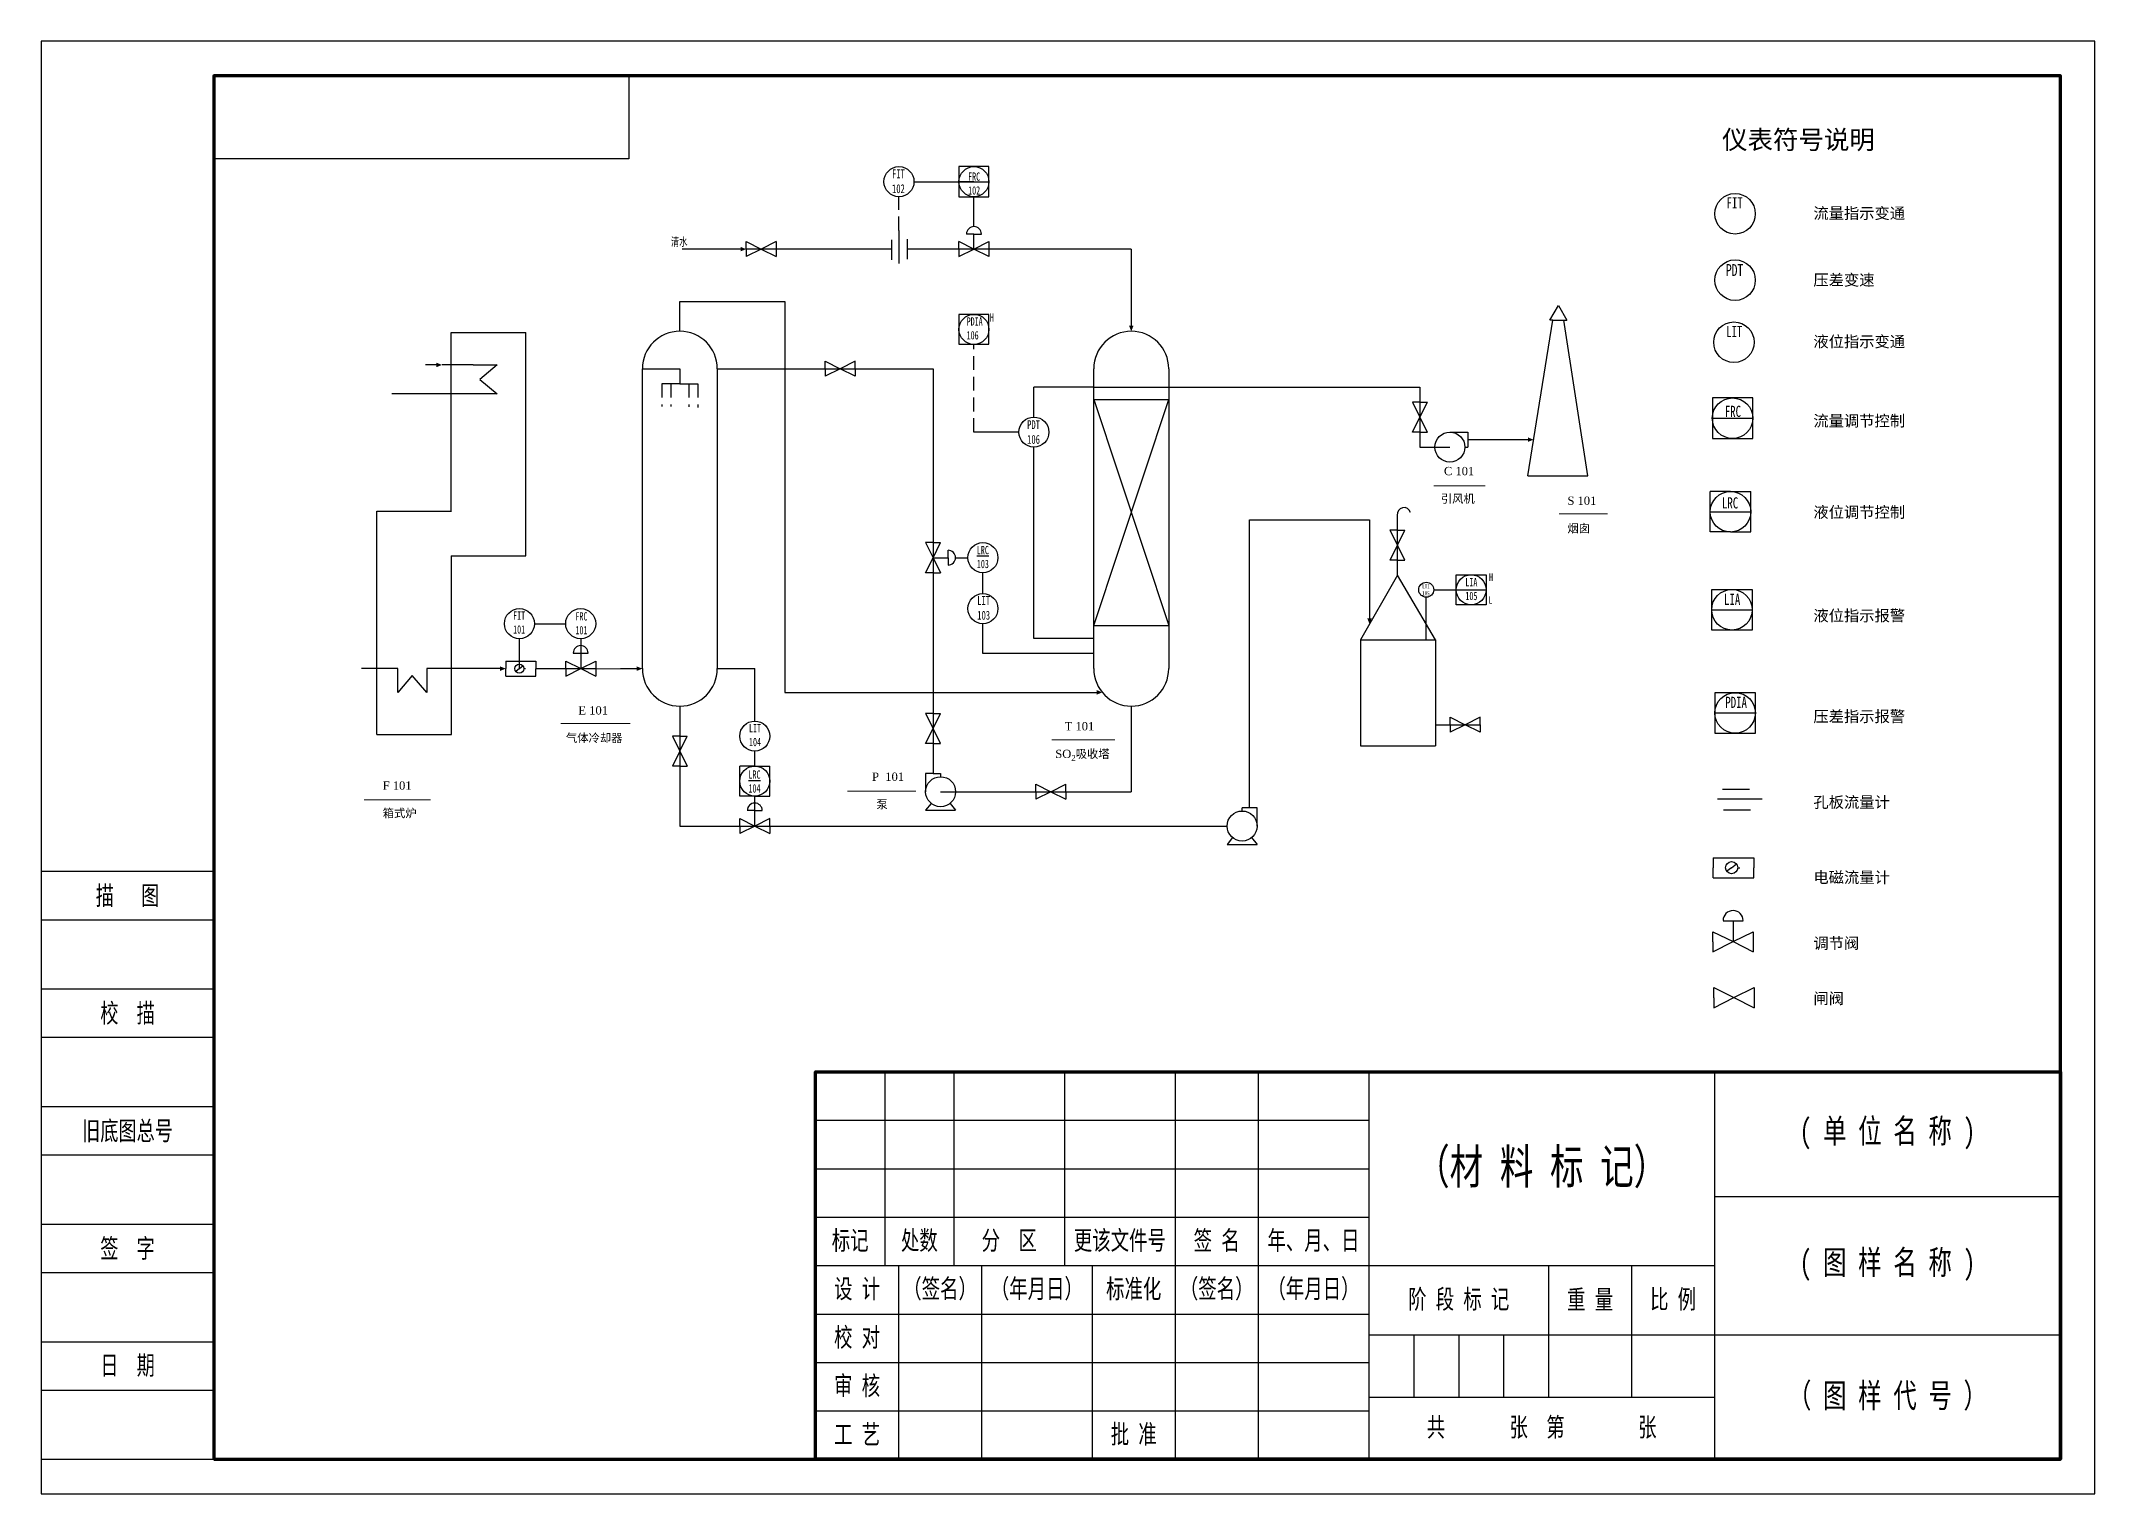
# Model space of a CAD drawing. Header units: millimetres. Extents: x 0 to 297, y 0 to 210.
import ezdxf
from ezdxf.enums import TextEntityAlignment as Align

# ---------------------------------------------------------------- set-up
doc = ezdxf.new("R2010")
doc.units = ezdxf.units.MM
doc.linetypes.add('ACISOTGL', pattern=[3, 2, -1])
doc.layers.add('粗实线', color=7, linetype='Continuous', lineweight=50)
doc.styles.add('ACISOGDT', font='times.ttf')
doc.styles.get("Standard").update_dxf_attribs({"font": '', "width": 0.71})
doc.styles.add('样式 1', font='', dxfattribs={"width": 0.71})
doc.styles.get('Standard').set_extended_font_data('SimSun')
doc.styles.get('样式 1').set_extended_font_data('SimSun')

msp = doc.modelspace()

# ---------------------------------------------------------------- linework, layer by layer
for p, q in [((126.23, 189.68), (137.07, 189.68)), ((134.9, 189.68), (132.73, 189.68)), ((134.9, 183.18), (134.9, 187.51)), ((123.01, 178.39), (123.01, 181.27)), ((124.06, 182.63), (124.06, 177.85)), ((125.25, 181.37), (125.25, 178.49)), ((134.9, 182.1), (133.81, 182.1)), ((134.9, 179.93), (134.9, 182.1)), ((134.9, 182.1), (135.98, 182.1)), ((101.15, 179.93), (92.72, 179.93)), ((101.96, 179.93), (101.96, 181.01)), ((101.96, 181.01), (104.12, 179.93)), ((123.01, 179.93), (101.96, 179.93)), ((101.96, 179.93), (101.96, 178.84)), ((104.12, 179.93), (101.96, 178.84)), ((106.29, 181.01), (104.12, 179.93)), ((104.12, 179.93), (106.29, 178.84)), ((106.29, 181.01), (106.29, 178.84)), ((157.65, 179.93), (125.25, 179.93)), ((132.73, 179.93), (132.73, 181.01)), ((134.9, 179.93), (132.73, 181.01)), ((132.73, 179.93), (132.73, 178.84)), ((132.73, 178.84), (134.9, 179.93)), ((134.9, 179.93), (137.07, 181.01)), ((137.07, 178.84), (134.9, 179.93)), ((137.07, 181.01), (137.07, 179.93)), ((137.07, 179.93), (137.07, 178.84)), ((157.65, 179.93), (157.65, 168.86)), ((92.37, 168.05), (92.37, 172.38)), ((92.37, 172.38), (107.54, 172.38)), ((107.54, 172.38), (107.54, 115.86)), ((137.07, 170.5), (132.73, 170.5)), ((132.73, 170.5), (132.73, 166.17)), ((137.07, 166.17), (137.07, 170.5)), ((215, 147.15), (218.63, 169.66)), ((218.2, 169.66), (219.42, 171.77)), ((218.63, 169.66), (218.2, 169.66)), ((218.63, 169.66), (220.21, 169.66)), ((219.42, 171.77), (220.64, 169.66)), ((223.67, 147.15), (220.21, 169.66)), ((220.21, 169.66), (220.64, 169.66)), ((113.39, 162.63), (113.39, 163.72)), ((113.39, 163.72), (115.56, 162.63)), ((117.72, 163.72), (115.56, 162.63)), ((117.72, 162.63), (117.72, 163.72)), ((132.73, 166.17), (134.9, 166.17)), ((134.9, 166.17), (137.07, 166.17)), ((86.95, 119.29), (86.95, 162.63)), ((86.95, 162.63), (92.37, 162.63)), ((92.37, 160.47), (89.77, 160.47)), ((92.37, 162.63), (92.37, 160.47)), ((92.37, 160.47), (94.97, 160.47)), ((97.79, 162.63), (97.79, 119.29)), ((97.79, 162.63), (113.39, 162.63)), ((113.39, 162.63), (113.39, 161.55)), ((113.39, 162.63), (115.56, 162.63)), ((115.56, 162.63), (113.39, 161.55)), ((115.56, 162.63), (117.72, 162.63)), ((117.72, 161.55), (115.56, 162.63)), ((117.72, 162.63), (117.72, 161.55)), ((117.72, 162.63), (128.99, 162.63)), ((128.99, 162.63), (128.99, 137.5)), ((152.23, 119.29), (152.23, 162.63)), ((163.07, 162.63), (163.07, 119.29)), ((143.57, 155.64), (143.57, 159.98)), ((152.23, 159.98), (143.57, 159.98)), ((152.23, 159.98), (163.07, 159.98)), ((152.23, 158.19), (163.07, 158.19)), ((152.23, 158.19), (163.07, 125.52)), ((152.23, 125.52), (163.07, 158.19)), ((163.07, 159.98), (199.39, 159.98)), ((199.39, 157.81), (198.3, 157.81)), ((198.3, 157.81), (199.39, 155.64)), ((199.39, 159.98), (199.39, 157.81)), ((199.39, 157.81), (200.47, 157.81)), ((199.39, 157.81), (199.39, 155.64)), ((199.39, 155.64), (200.47, 157.81)), ((198.3, 153.48), (199.39, 155.64)), ((199.39, 155.64), (199.39, 153.48)), ((200.47, 153.48), (199.39, 155.64)), ((141.4, 153.48), (134.9, 153.48)), ((199.39, 153.48), (198.3, 153.48)), ((199.39, 153.48), (200.47, 153.48)), ((199.39, 153.48), (199.39, 151.31)), ((203.72, 153.48), (206.34, 153.48)), ((206.34, 153.48), (206.34, 151.31)), ((206.34, 152.39), (215.01, 152.39)), ((143.57, 123.63), (143.57, 151.31)), ((199.39, 151.31), (203.72, 151.31)), ((205.89, 151.31), (206.34, 151.31)), ((215, 147.15), (223.67, 147.15)), ((241.38, 139.05), (241.38, 144.9)), ((244.3, 144.9), (241.38, 144.9)), ((244.3, 144.9), (247.23, 144.9)), ((247.23, 139.05), (247.23, 144.9)), ((174.76, 99.16), (174.76, 140.8)), ((174.76, 140.8), (192.1, 140.8)), ((192.1, 140.8), (192.1, 126.56)), ((196.13, 139.3), (196.13, 141.46)), ((128.99, 137.5), (127.91, 137.5)), ((127.91, 137.5), (128.99, 135.33)), ((128.99, 137.5), (130.08, 137.5)), ((128.99, 137.5), (128.99, 135.33)), ((128.99, 135.33), (130.08, 137.5)), ((196.13, 139.3), (195.04, 139.3)), ((195.04, 139.3), (196.13, 137.13)), ((196.13, 137.13), (195.04, 134.96)), ((196.13, 137.13), (196.13, 139.3)), ((196.13, 139.3), (197.21, 139.3)), ((196.13, 137.13), (197.21, 139.3)), ((196.13, 134.96), (196.13, 137.13)), ((197.21, 134.96), (196.13, 137.13)), ((244.3, 139.05), (241.38, 139.05)), ((244.3, 139.05), (247.23, 139.05)), ((127.91, 133.16), (128.99, 135.33)), ((128.99, 135.33), (128.99, 133.16)), ((128.99, 135.33), (130.08, 133.16)), ((128.99, 135.33), (131.16, 135.33)), ((131.16, 135.33), (131.16, 136.41)), ((131.16, 135.33), (131.16, 134.25)), ((132.24, 135.33), (134.03, 135.33)), ((196.13, 134.96), (195.04, 134.96)), ((196.13, 132.79), (196.13, 134.96)), ((196.13, 134.96), (197.21, 134.96)), ((128.99, 133.16), (127.91, 133.16)), ((128.99, 133.16), (130.08, 133.16)), ((128.99, 133.16), (128.99, 112.79)), ((136.2, 130.13), (136.2, 133.16)), ((196.13, 132.79), (190.78, 123.45)), ((201.62, 123.45), (196.13, 132.79)), ((201.38, 130.69), (208.97, 130.69)), ((204.63, 130.69), (204.63, 132.86)), ((204.63, 132.86), (208.97, 132.86)), ((204.63, 128.52), (204.63, 130.69)), ((208.97, 132.86), (208.97, 128.52)), ((241.58, 127.8), (241.58, 130.72)), ((241.58, 130.72), (247.43, 130.72)), ((247.43, 130.72), (247.43, 124.87)), ((200.3, 125.7), (200.3, 129.61)), ((208.97, 128.52), (204.63, 128.52)), ((241.58, 124.87), (241.58, 127.8)), ((71.34, 125.79), (75.87, 125.79)), ((136.2, 121.46), (136.2, 125.79)), ((152.23, 125.52), (163.07, 125.52)), ((200.3, 123.45), (200.3, 125.7)), ((247.43, 124.87), (241.58, 124.87)), ((69.17, 119.29), (69.17, 123.63)), ((78.03, 123.63), (78.03, 119.29)), ((152.23, 123.63), (143.57, 123.63)), ((190.78, 123.45), (201.62, 123.45)), ((190.78, 123.45), (190.78, 108.15)), ((201.62, 123.45), (201.62, 108.15)), ((67.2, 120.36), (71.53, 120.36)), ((67.2, 120.36), (67.2, 119.29)), ((67.2, 118.19), (67.2, 119.29)), ((69.17, 119.29), (68.65, 118.9)), ((69.17, 119.29), (69.68, 119.69)), ((69.17, 119.29), (69.17, 119.29)), ((69.82, 119.29), (70.04, 119.29)), ((70.04, 119.29), (70.04, 119.29)), ((71.53, 120.36), (71.53, 119.29)), ((71.53, 119.29), (80.2, 119.29)), ((71.53, 118.19), (71.53, 119.28)), ((75.87, 119.28), (75.87, 120.36)), ((75.87, 120.36), (78.03, 119.29)), ((75.87, 118.19), (78.03, 119.29)), ((75.87, 119.28), (75.87, 118.19)), ((76.95, 121.54), (79.12, 121.54)), ((78.03, 119.29), (80.2, 120.36)), ((78.03, 119.29), (80.2, 118.19)), ((80.2, 120.36), (80.2, 118.19)), ((80.2, 119.28), (83.78, 119.29)), ((83.78, 119.29), (86.13, 119.29)), ((97.79, 119.29), (103.21, 119.29)), ((103.21, 111.71), (103.21, 119.29)), ((152.23, 121.46), (136.2, 121.46)), ((67.2, 118.19), (71.53, 118.19)), ((107.54, 115.86), (152.66, 115.86)), ((92.37, 113.87), (92.37, 109.54)), ((157.65, 113.87), (157.65, 101.5)), ((247.9, 115.8), (242.04, 115.8)), ((242.04, 115.8), (242.04, 109.95)), ((247.9, 109.95), (247.9, 115.8)), ((128.99, 112.79), (127.91, 112.79)), ((127.91, 112.79), (128.99, 110.62)), ((127.91, 108.46), (128.99, 110.62)), ((128.99, 112.79), (130.08, 112.79)), ((128.99, 112.79), (128.99, 110.62)), ((128.99, 110.62), (130.08, 112.79)), ((128.99, 110.62), (128.99, 108.46)), ((130.08, 108.46), (128.99, 110.62)), ((201.62, 111.19), (203.78, 111.19)), ((203.78, 111.19), (203.78, 112.27)), ((203.78, 112.27), (205.95, 111.19)), ((203.78, 111.19), (203.78, 110.1)), ((203.78, 111.19), (205.95, 111.19)), ((205.95, 111.19), (203.78, 110.1)), ((208.12, 112.27), (205.95, 111.19)), ((205.95, 111.19), (208.12, 111.19)), ((208.12, 110.1), (205.95, 111.19)), ((208.12, 111.19), (208.12, 112.27)), ((208.12, 111.19), (208.12, 110.1)), ((242.04, 109.95), (244.97, 109.95)), ((244.97, 109.95), (247.9, 109.95)), ((92.37, 109.54), (91.29, 109.54)), ((91.29, 109.54), (92.37, 107.37)), ((92.37, 107.37), (91.29, 105.21)), ((92.37, 109.54), (93.45, 109.54)), ((92.37, 109.54), (92.37, 107.37)), ((92.37, 107.37), (93.45, 109.54)), ((92.37, 107.37), (92.37, 105.21)), ((92.37, 107.37), (93.45, 105.21)), ((103.21, 105.2), (103.21, 107.37)), ((128.99, 108.46), (127.91, 108.46)), ((128.99, 108.46), (130.08, 108.46)), ((128.99, 108.46), (128.99, 104.12)), ((190.78, 108.15), (201.62, 108.15)), ((92.37, 105.21), (91.29, 105.21)), ((92.37, 105.21), (93.45, 105.21)), ((92.37, 105.21), (92.37, 96.54)), ((101.04, 100.87), (101.04, 105.2)), ((103.21, 105.2), (101.04, 105.2)), ((103.21, 105.2), (105.37, 105.2)), ((105.37, 100.87), (105.37, 105.2)), ((128.99, 104.12), (127.91, 104.12)), ((127.91, 104.12), (127.91, 102.82)), ((128.99, 104.12), (130.08, 104.12)), ((130.08, 104.12), (130.08, 103.67)), ((127.91, 102.82), (127.91, 101.5)), ((130.08, 101.5), (143.86, 101.5)), ((143.86, 101.5), (143.86, 102.59)), ((143.86, 102.59), (146.03, 101.5)), ((143.86, 101.5), (143.86, 100.42)), ((143.86, 101.5), (146.03, 101.5)), ((146.03, 101.5), (143.86, 100.42)), ((146.03, 101.5), (148.2, 102.59)), ((146.03, 101.5), (148.2, 101.5)), ((146.03, 101.5), (148.2, 100.42)), ((148.2, 101.5), (148.2, 102.59)), ((148.2, 101.5), (148.2, 100.42)), ((148.2, 101.5), (157.65, 101.5)), ((243.16, 101.85), (247.05, 101.85)), ((103.21, 100.87), (101.04, 100.87)), ((103.21, 98.78), (102.12, 98.78)), ((103.21, 98.78), (103.21, 100.87)), ((103.21, 100.87), (105.37, 100.87)), ((103.21, 96.54), (103.21, 98.78)), ((103.21, 98.78), (104.29, 98.78)), ((128.71, 99.82), (127.91, 98.83)), ((127.91, 98.83), (132.24, 98.83)), ((131.44, 99.82), (132.24, 98.83)), ((173.67, 98.71), (173.67, 98.7)), ((175.85, 99.16), (173.68, 99.16)), ((173.68, 98.71), (173.68, 99.16)), ((175.85, 96.54), (175.85, 99.16)), ((248.88, 100.43), (242.42, 100.43)), ((247.17, 98.84), (243.28, 98.84)), ((92.37, 96.54), (101.04, 96.54)), ((101.04, 96.54), (101.04, 97.62)), ((101.04, 97.62), (103.21, 96.54)), ((101.04, 96.54), (101.04, 95.46)), ((101.04, 96.54), (103.21, 96.54)), ((103.21, 96.54), (101.04, 95.46)), ((105.37, 97.62), (103.21, 96.54)), ((103.21, 96.54), (105.37, 96.54)), ((103.21, 96.54), (105.37, 95.46)), ((105.37, 96.54), (105.37, 97.62)), ((105.37, 96.54), (105.37, 95.46)), ((105.37, 96.54), (171.51, 96.54)), ((172.31, 94.86), (171.51, 93.87)), ((171.51, 93.87), (175.85, 93.87)), ((175.04, 94.86), (175.85, 93.87)), ((0, 90), (25, 90)), ((241.81, 91.96), (247.66, 91.96)), ((241.81, 91.96), (241.81, 90.52)), ((241.81, 89.04), (241.81, 90.52)), ((244.47, 90.52), (243.77, 90)), ((244.47, 90.52), (245.17, 91.06)), ((244.47, 90.52), (244.47, 90.52)), ((245.35, 90.52), (245.64, 90.52)), ((245.64, 90.52), (245.64, 90.52)), ((247.66, 91.96), (247.66, 90.52)), ((247.66, 89.04), (247.66, 90.5)), ((241.81, 89.04), (247.66, 89.04)), ((0, 83), (25, 83)), ((241.75, 79.81), (241.75, 81.27)), ((241.75, 81.27), (244.68, 79.83)), ((243.22, 82.86), (246.14, 82.86)), ((244.68, 82.86), (244.68, 79.83)), ((244.68, 79.83), (247.6, 81.27)), ((247.6, 81.27), (247.6, 78.35)), ((241.75, 78.35), (244.68, 79.83)), ((241.75, 79.81), (241.75, 78.35)), ((244.68, 79.83), (247.6, 78.35)), ((0, 73), (25, 73)), ((241.87, 71.72), (241.87, 73.19)), ((241.87, 73.19), (244.8, 71.74)), ((241.87, 70.26), (244.8, 71.74)), ((241.87, 71.72), (241.87, 70.26)), ((244.8, 71.74), (247.73, 73.19)), ((244.8, 71.74), (247.73, 70.26)), ((247.73, 73.19), (247.73, 70.26)), ((0, 66), (25, 66)), ((122, 61), (122, 33)), ((132, 61), (132, 33)), ((148, 61), (148, 33)), ((164, 61), (164, 5)), ((176, 61), (176, 5)), ((192, 61), (192, 5)), ((242, 61), (242, 5)), ((0, 56), (25, 56)), ((112, 54), (192, 54)), ((0, 49), (25, 49)), ((112, 47), (192, 47)), ((242, 43), (292, 43)), ((0, 39), (25, 39)), ((112, 40), (192, 40)), ((112, 33), (242, 33)), ((124, 33), (124, 5)), ((136, 33), (136, 5)), ((152, 33), (152, 5)), ((218, 33), (218, 14)), ((230, 33), (230, 14)), ((0, 32), (25, 32)), ((112, 26), (192, 26)), ((0, 22), (25, 22)), ((192, 23), (292, 23)), ((198.5, 23), (198.5, 14)), ((205, 23), (205, 14)), ((211.5, 23), (211.5, 14)), ((112, 19), (192, 19)), ((0, 15), (25, 15)), ((112, 12), (192, 12)), ((192, 14), (242, 14)), ((0, 5), (25, 5))]:
    msp.add_line(p, q)
at = {"linetype": 'ACISOTGL', "lineweight": -2}
msp.add_line((134.9, 153.48), (134.9, 166.17), dxfattribs=at)
for points in [[(0, 0), (297, 0), (297, 210), (0, 210)], [(85, 193), (25, 193), (25, 205), (85, 205)]]:
    msp.add_lwpolyline(points, close=True)
at = {"lineweight": 70}
for points in [[(25, 5), (292, 5), (292, 205), (25, 205)], [(292, 5), (112, 5), (112, 61), (292, 61)]]:
    msp.add_lwpolyline(points, close=True, dxfattribs=at)
for points in [[(101.15, 179.93, 0.65, 0, 0), (101.96, 179.93, 0, 0, 0)], [(157.65, 168.86, 0.65, 0, 0), (157.65, 168.05, 0, 0, 0)], [(57.16, 163.19, 0.65, 0, 0), (57.99, 163.19, 0, 0, 0)], [(97.79, 162.63, 0, 0, 0), (93.19, 162.63, 0.65, 0, 0), (92.37, 162.63, 0, 0, 0)], [(215.01, 152.39, 0.65, 0, 0), (215.81, 152.39, 0, 0, 0)], [(192.1, 126.56, 0.65, 0, 0), (192.1, 125.76, 0, 0, 0)], [(66.37, 119.29, 0.65, 0, 0), (67.19, 119.29, 0, 0, 0)], [(86.13, 119.29, 0.65, 0, 0), (86.95, 119.29, 0, 0, 0)], [(152.66, 115.86, 0.65, 0, 0), (153.46, 115.86, 0, 0, 0)], [(208.12, 111.19, 0, 0, 0), (210.79, 111.19, 0.65, 0, 0), (211.6, 111.19, 0, 0, 0)]]:
    msp.add_lwpolyline(points, format="xyseb")
for centre, radius in [((124.06, 189.68), 2.17), ((134.9, 189.68), 2.17), ((134.9, 189.68), 2.17), ((244.96, 185.04), 2.93), ((244.96, 175.44), 2.93), ((134.9, 168.33), 2.17), ((244.8, 166.47), 2.93), ((244.6, 155.49), 2.93), ((244.6, 155.49), 2.93), ((143.57, 153.48), 2.17), ((203.72, 151.31), 2.17), ((244.3, 141.97), 2.93), ((136.2, 135.33), 2.17), ((200.3, 130.69), 1.08), ((206.8, 130.69), 2.17), ((244.51, 127.8), 2.93), ((69.17, 125.79), 2.17), ((78.03, 125.79), 2.17), ((136.2, 127.96), 2.17), ((69.17, 119.29), 0.65), ((244.97, 112.88), 2.93), ((103.21, 109.54), 2.17), ((103.21, 103.04), 2.17), ((130.08, 101.5), 2.17), ((173.68, 96.54), 2.17), ((244.47, 90.52), 0.878)]:
    msp.add_circle(centre, radius)
for centre, radius, start, end in [((134.9, 182.1), 1.08, 0, 180), ((92.37, 162.63), 5.42, 0, 180), ((157.65, 162.63), 5.42, 0, 180), ((197.08, 141.61), 0.968, 14.9576, 188.867), ((131.16, 135.33), 1.08, 270, 90), ((78.03, 121.54), 1.08, 0.219, 179.781), ((92.37, 119.29), 5.42, 180, 0), ((157.65, 119.29), 5.42, 180, 0), ((103.21, 98.78), 1.08, 0, 180), ((244.68, 82.86), 1.46, 0.219, 179.781)]:
    msp.add_arc(centre, radius, start, end)
at = {"layer": '粗实线', "lineweight": -3}
for p, q in [((137.07, 191.85), (132.73, 191.85)), ((132.73, 191.85), (132.73, 187.51)), ((137.07, 187.51), (137.07, 191.85)), ((132.73, 187.51), (134.9, 187.51)), ((134.9, 187.51), (137.07, 187.51)), ((59.28, 142.07), (59.28, 167.9)), ((59.28, 167.9), (70.11, 167.9)), ((70.11, 135.59), (70.11, 167.9)), ((57.16, 163.19), (55.6, 163.19)), ((62.49, 163.2), (58, 163.2)), ((62.49, 163.2), (65.93, 163.2)), ((65.93, 163.2), (63.46, 161.1)), ((63.46, 161.1), (65.93, 159.02)), ((62.49, 159.02), (50.73, 159.02)), ((65.93, 159.02), (62.49, 159.02)), ((247.53, 158.42), (241.68, 158.42)), ((241.68, 158.42), (241.68, 152.57)), ((247.53, 152.57), (247.53, 158.42)), ((241.68, 155.5), (247.53, 155.5)), ((241.68, 152.57), (244.6, 152.57)), ((244.6, 152.57), (247.53, 152.57)), ((48.53, 109.76), (48.53, 142.07)), ((48.53, 142.07), (59.36, 142.07)), ((241.38, 141.97), (247.23, 141.97)), ((59.28, 135.59), (70.11, 135.59)), ((59.36, 109.76), (59.36, 135.59)), ((241.58, 127.8), (247.43, 127.8)), ((51.6, 119.29), (46.33, 119.29)), ((51.6, 115.85), (51.6, 119.29)), ((59.36, 119.29), (55.77, 119.29)), ((55.77, 119.29), (55.77, 115.85)), ((66.37, 119.29), (59.36, 119.29)), ((53.68, 118.32), (51.6, 115.85)), ((55.77, 115.85), (53.68, 118.32)), ((242.04, 112.88), (247.9, 112.88)), ((48.53, 109.76), (59.36, 109.76))]:
    msp.add_line(p, q, dxfattribs=at)
at = {"layer": '粗实线', "linetype": 'ACISOTGL', "lineweight": -2}
for p, q in [((124.06, 182.63), (124.06, 187.51)), ((89.77, 160.47), (89.77, 157.18)), ((91.07, 160.47), (91.07, 157.17)), ((93.67, 160.47), (93.67, 157.12)), ((94.97, 160.47), (94.97, 157.06))]:
    msp.add_line(p, q, dxfattribs=at)
at = {"layer": '粗实线', "lineweight": 20}
for p, q in [((201.4, 145.71), (208.81, 145.71)), ((219.53, 141.68), (226.52, 141.68)), ((75.18, 111.35), (85.17, 111.35)), ((146.16, 109.02), (155.27, 109.02)), ((116.61, 101.58), (126.51, 101.58)), ((46.74, 100.35), (56.29, 100.35))]:
    msp.add_line(p, q, dxfattribs=at)

# ---------------------------------------------------------------- texts
at = {"style": '样式 1', "width": 0.7}
for s, p in [('描   图', (12.5, 86.5)), ('校  描', (12.5, 69.5)), ('旧底图总号', (12.5, 52.5)), ('签  字', (12.5, 35.5)), ('日  期', (12.51, 18.6))]:
    msp.add_text(s, height=2.75, dxfattribs=at).set_placement(p, align=Align.MIDDLE_CENTER)
at = {"attachment_point": 1}
for s, width, gutter_width, insert, char_height in [('FIT\\P102', 0.2264, 0.542, (123.05, 191.44), 1.28), ('LRC', 0.0585, 0, (243.07, 144.06), 1.62), ('{\\LLRC}\\P104', 0.0433, 0, (102.29, 104.58), 1.2)]:
    msp.add_mtext_dynamic_manual_height_columns(s, width=width, gutter_width=gutter_width, heights=[0], dxfattribs=dict(at, insert=insert, char_height=char_height))
for s, insert, char_height, width in [('FRC\\P102', (134.06, 191.01), 1.2, 2.9268), ('FRC', (243.47, 157.29), 1.62, 3.9512)]:
    msp.add_mtext(s, dxfattribs=dict(at, insert=insert, char_height=char_height, width=width))
for s, insert, char_height in [('FIT', (243.73, 187.43), 1.62), ('清水', (91.09, 181.59), 1.2), ('PDT', (243.64, 177.77), 1.728), ('PDIA\\P106', (133.84, 170.08), 1.2), ('H', (137.21, 170.66), 1.2), ('LIT', (243.67, 168.83), 1.62), ('PDT\\P106', (142.59, 155.2), 1.28), ('{\\LLRC\\P}103', (135.32, 137.03), 1.2), ('LTI\\P105', (199.74, 131.49), 0.607), ('LIA\\P105', (205.96, 132.4), 1.2), ('H', (209.37, 133.05), 1.08), ('LIT\\P103', (135.38, 129.78), 1.28), ('L', (209.29, 129.74), 1.08), ('LIA', (243.37, 130.11), 1.62), ('FIT\\P101', (68.26, 127.56), 1.2), ('FRC\\P101', (77.27, 127.45), 1.2), ('PDIA', (243.55, 115.23), 1.62), ('LIT\\P104', (102.37, 111.29), 1.2)]:
    msp.add_mtext(s, dxfattribs=dict(at, insert=insert, char_height=char_height))
at = {"attachment_point": 5, "style": '样式 1'}
for s, width, insert, char_height in [('( 单 位 名 称 )', 50, (267, 52), 3.5), ('（材 料 标 记）', 55.8227, (217, 47), 5), ('标记', 10, (117, 36.5), 2.75), ('{\\fFangSong_GB2312|b0|i0|c134|p49;处数}', 10, (127, 36.5), 2.75), ('分  区', 16, (140, 36.5), 2.75), ('更该文件号', 18.9744, (156, 36.5), 2.75), ('年、月、日', 16, (184, 36.5), 2.75), ('( 图 样 名 称 )', 50, (267, 33), 3.5), ('设 计', 12, (118, 29.5), 2.75), ('（签名）', 12, (130, 29.5), 2.75), ('（年月日）', 16, (144, 29.5), 2.75), ('标准化', 12, (158, 29.5), 2.75), ('（签名）', 12, (170, 29.5), 2.75), ('（年月日）', 16, (184, 29.5), 2.75), ('阶 段 标 记', 26, (205, 28), 2.75), ('重 量', 12, (224, 28), 2.75), ('比 例', 12, (236, 28), 2.75), ('校 对', 12, (118, 22.5), 2.75), ('审 核', 12, (118, 15.5), 2.75), ('（ 图 样 代 号 ）', 50, (267, 14), 3.5), ('工 艺', 12, (118, 8.5), 2.75), ('批 准', 12, (158, 8.5), 2.75), ('共       张  第        张', 50, (217, 9.5), 2.75)]:
    msp.add_mtext_dynamic_manual_height_columns(s, width=width, gutter_width=12.5, heights=[0], dxfattribs=dict(at, insert=insert, char_height=char_height))
at = {"insert": (170, 36.5), "char_height": 2.75, "attachment_point": 5, "style": '样式 1'}
msp.add_mtext_dynamic_auto_height_columns('签 名', width=12, gutter_width=12.5, height=7, count=1, dxfattribs=at)
at = {"layer": '粗实线', "insert": (243.08, 197.1), "char_height": 2.7, "attachment_point": 1, "style": 'ACISOGDT'}
msp.add_mtext('{\\fSimSun|b0|i0|c134|p2;仪表符号说明}', dxfattribs=at)
at = {"layer": '粗实线', "lineweight": -3, "attachment_point": 1, "style": 'ACISOGDT'}
for s, insert, char_height in [('{\\fSimSun|b0|i0|c134|p2;流量指示变通}', (256.29, 185.93), 1.62), ('{\\fSimSun|b0|i0|c134|p2;压差变速}', (256.29, 176.28), 1.62), ('{\\fSimSun|b0|i0|c134|p2;液位指示变通}', (256.29, 167.38), 1.62), ('{\\fSimSun|b0|i0|c134|p2;流量调节控制}', (256.29, 155.92), 1.62), (' C 101\\P\\P{\\fSimSun|b0|i0|c134|p2;引风机}', (202.41, 148.45), 1.2), ('{\\fSimSun|b0|i0|c134|p2;液位调节控制}', (256.29, 142.72), 1.62), ('{\\fSimSun|b0|i0|c134|p2;液位指示报警}', (256.29, 127.76), 1.62), ('{\\fSimSun|b0|i0|c134|p2;压差指示报警}', (256.29, 113.2), 1.62), ('\\A1;   T 101\\P\\PSO{\\H0.7x;\\S^ 2;\\fSimSun|b0|i0|c134|p2;\\H1.42857x;吸收塔}', (146.66, 111.57), 1.2), ('F 101\\P\\P{\\fSimSun|b0|i0|c134|p2;箱式炉}', (49.4, 103), 1.2), ('{\\fSimSun|b0|i0|c134|p2;孔板流量计}', (256.29, 100.8), 1.62), ('{\\fSimSun|b0|i0|c134|p2;电磁流量计}', (256.29, 89.93), 1.62), ('{\\fSimSun|b0|i0|c134|p2;调节阀}', (256.29, 80.41), 1.62), ('{\\fSimSun|b0|i0|c134|p2;闸阀}', (256.29, 72.43), 1.62)]:
    msp.add_mtext(s, dxfattribs=dict(at, insert=insert, char_height=char_height))
at = {"layer": '粗实线', "lineweight": -3, "char_height": 1.2, "attachment_point": 1, "style": 'ACISOGDT'}
for s, width, insert in [('S 101\\P\\P{\\fSimSun|b0|i0|c134|p2;烟囱}', 5.5935, (220.72, 144.16)), ('    E 101\\P\\P{\\fSimSun|b0|i0|c134|p2;气体冷却器}', 9.597, (75.89, 113.86))]:
    msp.add_mtext_dynamic_manual_height_columns(s, width=width, gutter_width=10, heights=[0], dxfattribs=dict(at, insert=insert))
at = {"layer": '粗实线', "lineweight": -3, "insert": (118.35, 104.27), "char_height": 1.2, "width": 7.1285, "attachment_point": 1, "style": 'ACISOGDT'}
msp.add_mtext('    P  101\\P\\P{\\fSimSun|b0|i0|c134|p2;   泵}', dxfattribs=at)

doc.saveas('drawing.dxf')
